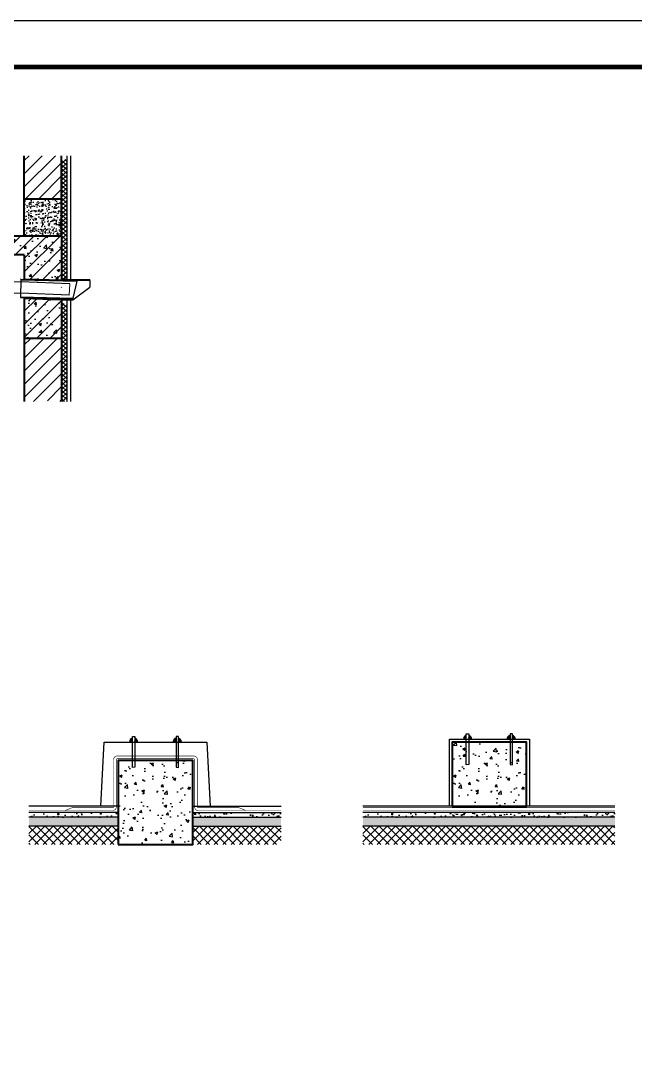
# Model space of a CAD drawing. Extents: x -518115 to 1124316, y -209821 to 1628073.
# Drawn here: x 826521 to 829821, y 931102 to 936632 of the extents above; entities that cross this region are included whole.
import ezdxf

# ---------------------------------------------------------------- set-up
doc = ezdxf.new("R2010")
doc.units = 0
doc.header["$LTSCALE"] = 1000
doc.header["$MEASUREMENT"] = 0
doc.linetypes.add('CENTER', pattern=[50.8, 31.75, -6.35, 6.35, -6.35])
doc.linetypes.add('DASH', pattern=[0.35, 0.25, -0.1])
for name, color, linetype in [('3', 3, 'CENTER'), ('3-保温', 17, 'Continuous'), ('4', 4, 'Continuous'), ('7', 7, 'Continuous'), ('DIM_LEAD', 3, 'Continuous'), ('PUB_HACTH', 252, 'Continuous'), ('SURFACE', 6, 'Continuous'), ('图框', 140, 'Continuous')]:
    doc.layers.add(name, color=color, linetype=linetype)
doc.layers.add('WALL', color=9, linetype='Continuous', lineweight=40)
doc.layers.add('填充', color=251, linetype='Continuous', lineweight=5)
doc.layers.add('yichutu', color=7, linetype='Continuous', true_color=0xffffff, plot=False)
pattern_1 = [(45, (948860.294, 948033.204), (-35.355353, 35.355353), [])]
pattern_2 = [(45, (-1514816.5756, 942051.1986), (-2.806330038, 2.806330038), []), (135, (-1514816.5756, 942051.1986), (-2.806330038, -2.806330038), [])]
pattern_3 = [(45, (-1513024.0756, 942066.1986), (-2.806330038, 2.806330038), []), (135, (-1513024.0756, 942066.1986), (-2.806330038, -2.806330038), [])]

# ---------------------------------------------------------------- blocks, each defined once
blk = doc.blocks.new('yct-841-594-84100-59399.9999999999-100-1000.0')
at = {"layer": 'yichutu', "color": 7, "true_color": 0xffffff}
blk.add_lwpolyline([(0, 0), (0, 59400), (84100, 59400), (84100, 0)], close=True, dxfattribs=at)
blk = doc.blocks.new('A$C72245D93')
at = {"layer": '图框'}
blk.add_lwpolyline([(0, 0), (21025, 0), (21025, -14850), (0, -14850)], close=True, dxfattribs=at)
blk.add_lwpolyline([(0, 0), (21025, 0), (21025, -14850), (0, -14850)], close=True, dxfattribs=at)
at = {"layer": '图框', "const_width": 25}
blk.add_lwpolyline([(20775, -14600), (20775, -250), (625, -250), (625, -14600)], close=True, dxfattribs=at)

msp = doc.modelspace()

# ---------------------------------------------------------------- hatches: boundary and pattern name
at = {"layer": '3-保温'}
h = msp.add_hatch(dxfattribs=at)
h.set_pattern_fill('ANSI37', color=256, scale=10)
h.set_pattern_definition([(45, (-1268916.076, 1332137.5), (-11.22532015, 11.22532015), []), (135, (-1268916.076, 1332137.5), (-11.22532015, -11.22532015), [])])
h.paths.add_polyline_path([(826740.5, 935113.2), (826770.5, 935112.9), (826770.5, 934587.3), (826740.5, 934587.3)])
h.paths.add_polyline_path([(826770.5, 935242.9), (826740.5, 935242.9), (826740.5, 935886.5), (826770.5, 935886.5)])
at = {"layer": '4'}
for points in [[(826742.5, 935243.2), (826742.4, 935238.2), (826762.4, 935237.9), (826762.5, 935242.9)], [(826740.5, 935133.2), (826740.6, 935138.2), (826770.8, 935137.9), (826770.7, 935132.9)]]:
    msp.add_hatch(color=256, dxfattribs=at).paths.add_polyline_path(points)
at = {"layer": 'PUB_HACTH'}
h = msp.add_hatch(dxfattribs=at)
h.set_pattern_fill('普通砖', color=256, scale=20, style=0)
h.set_pattern_definition(pattern_1)
h.paths.add_polyline_path([(826740.5, 935675.1), (826540.5, 935675.1), (826540.5, 935906.5), (826740.5, 935906.5)])
at = {"layer": 'PUB_HACTH', "ltscale": 0.8}
h = msp.add_hatch(dxfattribs=at)
h.set_pattern_fill('AR-CONC', color=256, scale=25)
h.set_pattern_definition([(50, (-1254505.076, 1332157.5), (45.54616725, -3.9847714), [4.7625, -52.3875]), (355, (-1254505.076, 1332157.5), (-8.8107065, 47.7641607), [3.81, -41.91]), (100.451, (-1254501.28, 1332157.168), (36.7356254, 43.779172), [4.0475, -44.5225]), (46.1842, (-1254505.076, 1332170.2), (67.7697602, -10.510582), [7.14375, -78.58125]), (96.6356, (-1254499.43, 1332169.324), (59.3510586, 61.856389), [6.07125, -66.78375]), (351.184, (-1254505.076, 1332170.2), (59.3511515, 61.8562795), [5.715, -62.865]), (21, (-1254498.726, 1332167.025), (37.90371996, -25.5663796), [4.7625, -52.3875]), (326, (-1254498.726, 1332167.025), (15.4505071, 46.0469915), [3.81, -41.91]), (71.4514, (-1254495.567, 1332164.894), (53.3541227, 20.4807144), [4.0475, -44.5225]), (37.5, (-1254505.076, 1332157.5), (0.77215081, 21.13875972), [0, -41.402, 0, -42.545, 0, -42.06875]), (7.5, (-1254505.076, 1332157.5), (16.70491563, 25.0451437), [0, -24.257, 0, -40.4495, 0, -16.03375]), (327.5, (-1254519.236, 1332157.5), (33.89764879, -1.432186), [0, -15.875, 0, -49.53, 0, -65.7225]), (317.5, (-1254525.586, 1332157.5), (37.03229535, 6.35662276), [0, -20.6375, 0, -32.893, 0, -46.6725])])
h.paths.add_polyline_path([(826540.5, 935675.1), (826740.5, 935675.1), (826740.5, 935475.1), (826540.5, 935475.1)])
at = {"layer": 'PUB_HACTH'}
h = msp.add_hatch(dxfattribs=at)
h.set_pattern_fill('钢筋混凝土', color=256, scale=20, style=0)
h.set_pattern_definition([(45, (941501.86, 947996.99), (-35.35534, 35.35534), []), (50, (941501.86, 947996.99), (143.45204, -12.55043), [15, -165]), (355, (941501.86, 947996.99), (-27.75027, 150.43843), [12, -132]), (100.4514, (941513.82, 947995.94), (115.70188, 137.88791), [12.74804, -140.22842]), (46.1842, (941501.86, 948036.99), (213.4482, -33.1038), [22.5, -247.5]), (96.6356, (941519.65, 948034.23), (186.93254, 194.82357), [19.12206, -210.3426]), (351.1842, (941501.86, 948037), (186.9324, 194.8237), [18, -198]), (21, (941521.86, 948026.99), (119.38141, -80.52378), [15, -165]), (326, (941521.86, 948026.99), (48.66307, 145.03), [12, -132]), (71.4514, (941531.81, 948020.28), (168.04453, 64.5061), [12.74804, -140.22842]), (37.5, (941501.86, 947996.99), (2.43197, 66.57877), [0, -130.4, 0, -134, 0, -132.5]), (7.5, (941501.86, 947996.99), (52.613907, 78.882342), [0, -76.4, 0, -127.4, 0, -50.5]), (327.5, (941457.26, 947996.99), (106.764487, -4.510974), [0, -50, 0, -156, 0, -207]), (317.5, (941437.26, 947996.99), (116.637234, 20.021), [0, -65, 0, -103.6, 0, -147])])
h.paths.add_polyline_path([(826737, 935165.1), (826740.5, 935230.1), (826740.5, 935165.1)])
h.paths.add_polyline_path([(826540.5, 935140.1), (826739.2, 935133.3), (826740.5, 935040.1), (826740.5, 934925.1), (826540.5, 934925.1)])
h.paths.add_polyline_path([(826740.2, 935243.2), (826540, 935243.9), (826540.5, 935375.1), (825810.9, 935375.1), (825810.9, 935475.1), (826740.5, 935475.1)])
h = msp.add_hatch(dxfattribs=at)
h.set_pattern_fill('普通砖', color=256, scale=20, style=0)
h.set_pattern_definition(pattern_1)
h.paths.add_polyline_path([(826540.5, 934587.3), (826606.7, 934587.3), (826606.7, 934545.2), (826664.4, 934629.4), (826664.4, 934587.3), (826740.5, 934587.3), (826740.5, 934925.1), (826540.5, 934925.1)])
at = {"layer": 'PUB_HACTH', "ltscale": 0.8}
h = msp.add_hatch(dxfattribs=at)
h.set_pattern_fill('ANSI37', color=256, scale=2.5)
h.set_pattern_definition(pattern_3)
h.paths.add_polyline_path([(828925.9, 932794.4), (828925.9, 932773.2), (828941.9, 932773.2, 0.335437)])
h.paths.add_polyline_path([(828912.9, 932794.1, 0.322254), (828897.9, 932773.2), (828912.9, 932773.2)])
h = msp.add_hatch(dxfattribs=at)
h.set_pattern_fill('ANSI37', color=256, scale=2.5)
h.set_pattern_definition(pattern_3)
h.paths.add_polyline_path([(829147.9, 932794.4), (829147.9, 932773.2), (829131.9, 932773.2, -0.335437)])
h.paths.add_polyline_path([(829160.9, 932794.1, -0.322254), (829175.9, 932773.2), (829160.9, 932773.2)])
h = msp.add_hatch(dxfattribs=at)
h.set_pattern_fill('ANSI37', color=256, scale=2.5)
h.set_pattern_definition(pattern_2)
h.paths.add_polyline_path([(827133.4, 932779.4), (827133.4, 932758.2), (827149.4, 932758.2, 0.335437)])
h.paths.add_polyline_path([(827120.4, 932779.1, 0.322254), (827105.4, 932758.2), (827120.4, 932758.2)])
h = msp.add_hatch(dxfattribs=at)
h.set_pattern_fill('ANSI37', color=256, scale=2.5)
h.set_pattern_definition(pattern_2)
h.paths.add_polyline_path([(827355.4, 932779.4), (827355.4, 932758.2), (827339.4, 932758.2, -0.335437)])
h.paths.add_polyline_path([(827368.4, 932779.1, -0.322254), (827383.4, 932758.2), (827368.4, 932758.2)])
h = msp.add_hatch(dxfattribs=at)
h.set_pattern_fill('混凝土', color=256, scale=20)
h.set_pattern_definition([(50, (-1513024.08, 942051.2), (143.4520365, -12.550427), [15, -165]), (355, (-1513024.08, 942051.2), (-27.750267, 150.438427), [12, -132]), (100.4514, (-1513012.12, 942050.15), (115.701876, 137.8879084), [12.748038, -140.228422]), (46.1842, (-1513024.08, 942091.2), (213.44821, -33.103803), [22.5, -247.5]), (96.6356, (-1513006.29, 942088.44), (186.932541, 194.823574), [19.122058, -210.3426]), (351.1842, (-1513024.08, 942091.2), (186.93239, 194.82372), [18, -198]), (21, (-1513004.08, 942081.2), (119.3814104, -80.523778), [15, -165]), (326, (-1513004.08, 942081.2), (48.663066, 145.030009), [12, -132]), (71.4514, (-1512994.13, 942074.49), (168.044526, 64.506099), [12.748038, -140.228422]), (37.5, (-1513024.076, 942051.2), (2.4319711, 66.5787708), [0, -130.4, 0, -134, 0, -132.5]), (7.5, (-1513024.076, 942051.2), (52.6139075, 78.8823424), [0, -76.4, 0, -127.4, 0, -50.5]), (327.5, (-1513068.676, 942051.2), (106.7644872, -4.5109743), [0, -50, 0, -156, 0, -207]), (317.5, (-1513088.68, 942051.2), (116.637234, 20.0209965), [0, -65, 0, -103.6, 0, -147])])
h.paths.add_polyline_path([(828836.9, 932414.1), (829236.9, 932414.1), (829236.9, 932758.2), (828836.9, 932758.2)])
h = msp.add_hatch(dxfattribs=at)
h.set_pattern_fill('混凝土', color=256, scale=20)
h.set_pattern_definition([(50, (-1514816.58, 942051.2), (143.4520365, -12.550427), [15, -165]), (355, (-1514816.58, 942051.2), (-27.750267, 150.438427), [12, -132]), (100.4514, (-1514804.62, 942050.15), (115.701876, 137.8879084), [12.748038, -140.228422]), (46.1842, (-1514816.58, 942091.2), (213.44821, -33.103803), [22.5, -247.5]), (96.6356, (-1514798.79, 942088.44), (186.932541, 194.823574), [19.122058, -210.3426]), (351.1842, (-1514816.58, 942091.2), (186.93239, 194.82372), [18, -198]), (21, (-1514796.58, 942081.2), (119.3814104, -80.523778), [15, -165]), (326, (-1514796.58, 942081.2), (48.663066, 145.030009), [12, -132]), (71.4514, (-1514786.63, 942074.49), (168.044526, 64.506099), [12.748038, -140.228422]), (37.5, (-1514816.576, 942051.2), (2.4319711, 66.5787708), [0, -130.4, 0, -134, 0, -132.5]), (7.5, (-1514816.576, 942051.2), (52.6139075, 78.8823424), [0, -76.4, 0, -127.4, 0, -50.5]), (327.5, (-1514861.176, 942051.2), (106.7644872, -4.5109743), [0, -50, 0, -156, 0, -207]), (317.5, (-1514881.18, 942051.2), (116.637234, 20.0209965), [0, -65, 0, -103.6, 0, -147])])
h.paths.add_polyline_path([(827044.4, 932208.2), (827444.4, 932208.2), (827444.4, 932658.2), (827044.4, 932658.2)])
h = msp.add_hatch(dxfattribs=at)
h.set_pattern_fill('混凝土', color=256, scale=10)
h.set_pattern_definition([(50, (-1511627.576, 942051.2), (71.7260183, -6.2752135), [7.5, -82.5]), (355, (-1511627.576, 942051.2), (-13.8751334, 75.2192134), [6, -66]), (100.4514, (-1511621.6, 942050.676), (57.8509382, 68.9439542), [6.374019, -70.1142112]), (46.1842, (-1511627.58, 942071.2), (106.724105, -16.5519014), [11.25, -123.75]), (96.6356, (-1511618.68, 942069.82), (93.4662706, 97.411787), [9.561029, -105.1713]), (351.1842, (-1511627.58, 942071.2), (93.4661945, 97.41186), [9, -99]), (21, (-1511617.576, 942066.2), (59.6907052, -40.261889), [7.5, -82.5]), (326, (-1511617.576, 942066.2), (24.3315332, 72.5150045), [6, -66]), (71.4514, (-1511612.6, 942062.84), (84.0222629, 32.2530497), [6.374019, -70.1142112]), (37.5, (-1511627.576, 942051.199), (1.21598553, 33.28938538), [0, -65.2, 0, -67, 0, -66.25]), (7.5, (-1511627.576, 942051.2), (26.30695374, 39.4411712), [0, -38.2, 0, -63.7, 0, -25.25]), (327.5, (-1511649.876, 942051.199), (53.38224362, -2.25548717), [0, -25, 0, -78, 0, -103.5]), (317.5, (-1511659.876, 942051.2), (58.3186169, 10.0104982), [0, -32.5, 0, -51.8, 0, -73.5])])
h.paths.add_polyline_path([(826565.4, 932380.2), (826565.4, 932353.9), (827044.4, 932353.9), (827044.4, 932380.2)])
h.paths.add_polyline_path([(827918.4, 932353.9), (827918.4, 932380.2), (827444.4, 932380.2), (827444.4, 932353.9)])
h = msp.add_hatch(dxfattribs=at)
h.set_pattern_fill('加气混凝土', color=256, scale=10)
h.set_pattern_definition([(0, (-1511592.18, 942014.6), (60, 120), [0, -120]), (0, (-1511662.38, 941998.4), (60, 120), [0, -120]), (0, (-1511623.38, 941997.2), (60, 120), [0, -120]), (0, (-1511580.78, 942032.6), (60, 120), [0, -120]), (0, (-1511630.58, 941991.2), (60, 120), [0, -120]), (0, (-1511568.78, 942108.2), (60, 120), [0, -120]), (0, (-1511605.38, 942098.6), (60, 120), [0, -120]), (0, (-1511586.18, 942083.6), (60, 120), [0, -120]), (0, (-1511683.98, 942081.2), (60, 120), [0, -120]), (0, (-1511625.18, 942075.8), (60, 120), [0, -120]), (0, (-1511647.98, 942045.2), (60, 120), [0, -120]), (0, (-1511646.78, 942000.2), (60, 120), [0, -120]), (0, (-1511601.78, 941995.4), (60, 120), [0, -120]), (0, (-1511568.78, 942048.2), (60, 120), [0, -120]), (0, (-1511680.98, 942029.6), (60, 120), [0, -120]), (0, (-1511670.78, 942050), (60, 120), [0, -120]), (0, (-1511623.98, 942041.6), (60, 120), [0, -120]), (0, (-1511640.78, 942024.2), (60, 120), [0, -120]), (0, (-1511650.38, 942063.8), (60, 120), [0, -120]), (0, (-1511635.38, 942108.8), (60, 120), [0, -120]), (0, (-1511676.18, 942004.4), (60, 120), [0, -120]), (0, (-1511610.18, 942084.2), (60, 120), [0, -120]), (0, (-1511665.98, 942086), (60, 120), [0, -120]), (0, (-1511675.58, 942101.6), (60, 120), [0, -120]), (130.601294, (-1511576.147, 942070.627), (-299.999996686, 360.000001574), [5.268311, -2207.4222]), (18.4349488, (-1511584.718, 942072.913), (299.9999989, 119.99999911), [5.421048, -753.52558]), (90, (-1511584.72, 942067.77), (60, 120), [5.142857, -234.85713]), (161.565051, (-1511579.576, 942066.056), (-300.00000151, 119.99999105), [5.421048, -753.52558]), (53.1301023, (-1511579.576, 942066.056), (60.00000011, 119.99999994), [5.714286, -594.2857]), (135, (-1511575.004, 942004.913), (-60.00000725, 119.9999919), [4.848732, -334.56252]), (45, (-1511581.86, 942004.913), (59.9999996, 119.9999995), [4.848732, -334.56252]), (135, (-1511578.433, 942001.484), (-60.00000725, 119.9999919), [4.848732, -334.56252]), (45, (-1511578.433, 942001.484), (59.9999996, 119.9999995), [4.848732, -334.56252]), (116.565051, (-1511632.72, 942085.48), (-1.04e-05, 239.9999935), [6.388765, -127.7753]), (180, (-1511635.58, 942091.2), (-60, 120), [6.857143, -113.14285]), (63.434949, (-1511645.29, 942085.48), (5e-07, 239.999999), [6.388765, -127.7753]), (116.565051, (-1511642.43, 942079.77), (-1.04e-05, 239.9999935), [6.388765, -127.7753]), (0, (-1511642.43, 942079.77), (60, 120), [6.857143, -113.14285]), (63.434949, (-1511635.58, 942079.77), (5e-07, 239.999999), [6.388765, -127.7753]), (107.102728, (-1511587.5756, 942044.913), (-179.9999931185, 600.000000968), [7.772269, -3256.5805]), (143.972626, (-1511589.861, 942052.341), (-1139.999985548, 839.99999905), [7.772269, -1624.404]), (180, (-1511596.15, 942056.91), (-60, 120), [7.428571, -112.57142]), (36.0273733, (-1511609.861, 942052.341), (1139.999991575, 839.999990944), [7.772269, -1624.404]), (71.5650511, (-1511612.147, 942045.484), (180.00000092, 599.99999897), [7.228063, -751.71856]), (107.102728, (-1511609.8613, 942038.0557), (-179.9999931185, 600.000000968), [7.772269, -3256.5805]), (143.972626, (-1511603.576, 942033.484), (-1139.999985548, 839.99999905), [7.772269, -1624.404]), (0, (-1511603.58, 942033.48), (60, 120), [7.428571, -112.57142]), (36.0273733, (-1511596.147, 942033.484), (1139.999991575, 839.999990944), [7.772269, -1624.404]), (71.5650511, (-1511589.861, 942038.056), (180.00000092, 599.99999897), [7.228063, -751.71856]), (150.255118, (-1511586.433, 942100.913), (-180.00000043, 119.99999851), [4.607004, -962.86392]), (90, (-1511590.43, 942098.63), (60, 120), [4.571429, -235.42855]), (29.7448813, (-1511590.433, 942098.627), (180.00000011, 119.99999944), [4.607004, -962.86392]), (116.565051, (-1511614.43, 942015.77), (-1.04e-05, 239.9999935), [6.388765, -127.7753]), (168.690067, (-1511617.29, 942021.484), (-540.0000004, 119.99999699), [5.827451, -1217.9371]), (41.1859251, (-1511627.5756, 942018.627), (1499.999990912, 1319.999988458), [6.074369, -2545.1604]), (90, (-1511627.576, 942012.91), (60, 120), [5.714286, -234.2857]), (138.814074, (-1511623.004, 942008.913), (-1499.999973338, 1320.000008407), [6.074369, -2545.1604]), (16.6992442, (-1511623.004, 942008.913), (1979.999985103, 599.999993716), [5.96589, -2499.7075]), (60.9453959, (-1511617.29, 942010.627), (59.999999841, 119.999998939), [5.883217, -2465.0679]), (109.983106, (-1511664.7185, 942066.0557), (-300.00000113, 839.999997777), [6.6884004, -2802.4395]), (155.556045, (-1511667.004, 942072.3414), (-780.000002973, 359.999992521), [6.904597, -2893.0263]), (24.4439547, (-1511679.5756, 942072.3414), (780.000000389, 359.999998268), [6.904597, -2893.0263]), (70.0168934, (-1511681.8613, 942066.0557), (300.000000904, 839.999997916), [6.6884004, -2802.4395]), (109.983106, (-1511679.5756, 942059.77), (-300.00000113, 839.999997777), [6.6884004, -2802.4395]), (160.016893, (-1511673.29, 942057.484), (-300.000000176, 119.999994533), [6.6884004, -1397.8755]), (19.9831065, (-1511673.29, 942057.484), (299.999998353, 119.99999981), [6.6884004, -1397.8755]), (70.0168934, (-1511667.004, 942059.77), (300.000000904, 839.999997916), [6.6884004, -2802.4395]), (122.005383, (-1511620.147, 942055.199), (-60.00000805, 119.999993874), [5.3908464, -1126.6868]), (18.4349488, (-1511628.147, 942058.056), (299.9999989, 119.99999911), [5.421048, -753.52558]), (90, (-1511628.15, 942052.91), (60, 120), [5.142857, -234.85713]), (161.565051, (-1511623.004, 942051.199), (-300.00000151, 119.99999105), [5.421048, -753.52558]), (54.4623222, (-1511623.004, 942051.1986), (419.999999391, 599.999999101), [4.915614, -2059.6423]), (116.565051, (-1511655, 942026.06), (-1.04e-05, 239.9999935), [6.388765, -127.7753]), (180, (-1511657.86, 942031.77), (-60, 120), [6.285714, -113.71428]), (59.0362434, (-1511667.576, 942026.056), (60.000000195, 119.999999418), [6.6639456, -1392.7644]), (120.963756, (-1511664.147, 942020.341), (-60.0000082, 119.99999449), [6.6639456, -1392.7644]), (0, (-1511664.15, 942020.34), (60, 120), [6.285714, -113.71428]), (63.434949, (-1511657.86, 942020.34), (5e-07, 239.999999), [6.388765, -127.7753])])
h.paths.add_polyline_path([(826565.4, 932353.9), (826565.4, 932306.2), (827044.4, 932306.2), (827044.4, 932353.9)])
h.paths.add_polyline_path([(827918.4, 932306.2), (827918.4, 932353.9), (827444.4, 932353.9), (827444.4, 932306.2)])
h = msp.add_hatch(dxfattribs=at)
h.set_pattern_fill('混凝土', color=256, scale=10)
h.set_pattern_definition([(50, (-1509835.076, 942051.2), (71.7260183, -6.2752135), [7.5, -82.5]), (355, (-1509835.076, 942051.2), (-13.8751334, 75.2192134), [6, -66]), (100.4514, (-1509829.1, 942050.676), (57.8509382, 68.9439542), [6.374019, -70.1142112]), (46.1842, (-1509835.08, 942071.2), (106.724105, -16.5519014), [11.25, -123.75]), (96.6356, (-1509826.18, 942069.82), (93.4662706, 97.411787), [9.561029, -105.1713]), (351.1842, (-1509835.08, 942071.2), (93.4661945, 97.41186), [9, -99]), (21, (-1509825.076, 942066.2), (59.6907052, -40.261889), [7.5, -82.5]), (326, (-1509825.076, 942066.2), (24.3315332, 72.5150045), [6, -66]), (71.4514, (-1509820.1, 942062.84), (84.0222629, 32.2530497), [6.374019, -70.1142112]), (37.5, (-1509835.076, 942051.199), (1.21598553, 33.28938538), [0, -65.2, 0, -67, 0, -66.25]), (7.5, (-1509835.076, 942051.2), (26.30695374, 39.4411712), [0, -38.2, 0, -63.7, 0, -25.25]), (327.5, (-1509857.376, 942051.199), (53.38224362, -2.25548717), [0, -25, 0, -78, 0, -103.5]), (317.5, (-1509867.376, 942051.2), (58.3186169, 10.0104982), [0, -32.5, 0, -51.8, 0, -73.5])])
h.paths.add_polyline_path([(829710.9, 932353.9), (829710.9, 932380.2)], flags=17)
h.paths.add_polyline_path([(829710.9, 932353.9), (829710.9, 932380.2), (828357.9, 932380.2), (828357.9, 932353.9)])
h = msp.add_hatch(dxfattribs=at)
h.set_pattern_fill('加气混凝土', color=256, scale=10)
h.set_pattern_definition([(0, (-1509799.68, 942014.6), (60, 120), [0, -120]), (0, (-1509869.88, 941998.4), (60, 120), [0, -120]), (0, (-1509830.88, 941997.2), (60, 120), [0, -120]), (0, (-1509788.28, 942032.6), (60, 120), [0, -120]), (0, (-1509838.08, 941991.2), (60, 120), [0, -120]), (0, (-1509776.28, 942108.2), (60, 120), [0, -120]), (0, (-1509812.88, 942098.6), (60, 120), [0, -120]), (0, (-1509793.68, 942083.6), (60, 120), [0, -120]), (0, (-1509891.48, 942081.2), (60, 120), [0, -120]), (0, (-1509832.68, 942075.8), (60, 120), [0, -120]), (0, (-1509855.48, 942045.2), (60, 120), [0, -120]), (0, (-1509854.28, 942000.2), (60, 120), [0, -120]), (0, (-1509809.28, 941995.4), (60, 120), [0, -120]), (0, (-1509776.28, 942048.2), (60, 120), [0, -120]), (0, (-1509888.48, 942029.6), (60, 120), [0, -120]), (0, (-1509878.28, 942050), (60, 120), [0, -120]), (0, (-1509831.48, 942041.6), (60, 120), [0, -120]), (0, (-1509848.28, 942024.2), (60, 120), [0, -120]), (0, (-1509857.88, 942063.8), (60, 120), [0, -120]), (0, (-1509842.88, 942108.8), (60, 120), [0, -120]), (0, (-1509883.68, 942004.4), (60, 120), [0, -120]), (0, (-1509817.68, 942084.2), (60, 120), [0, -120]), (0, (-1509873.48, 942086), (60, 120), [0, -120]), (0, (-1509883.08, 942101.6), (60, 120), [0, -120]), (130.601294, (-1509783.647, 942070.627), (-299.999996686, 360.000001574), [5.268311, -2207.4222]), (18.4349488, (-1509792.218, 942072.913), (299.9999989, 119.99999911), [5.421048, -753.52558]), (90, (-1509792.22, 942067.77), (60, 120), [5.142857, -234.85713]), (161.565051, (-1509787.076, 942066.056), (-300.00000151, 119.99999105), [5.421048, -753.52558]), (53.1301023, (-1509787.076, 942066.056), (60.00000011, 119.99999994), [5.714286, -594.2857]), (135, (-1509782.504, 942004.913), (-60.00000725, 119.9999919), [4.848732, -334.56252]), (45, (-1509789.36, 942004.913), (59.9999996, 119.9999995), [4.848732, -334.56252]), (135, (-1509785.933, 942001.484), (-60.00000725, 119.9999919), [4.848732, -334.56252]), (45, (-1509785.933, 942001.484), (59.9999996, 119.9999995), [4.848732, -334.56252]), (116.565051, (-1509840.22, 942085.48), (-1.04e-05, 239.9999935), [6.388765, -127.7753]), (180, (-1509843.08, 942091.2), (-60, 120), [6.857143, -113.14285]), (63.434949, (-1509852.79, 942085.48), (5e-07, 239.999999), [6.388765, -127.7753]), (116.565051, (-1509849.93, 942079.77), (-1.04e-05, 239.9999935), [6.388765, -127.7753]), (0, (-1509849.93, 942079.77), (60, 120), [6.857143, -113.14285]), (63.434949, (-1509843.08, 942079.77), (5e-07, 239.999999), [6.388765, -127.7753]), (107.102728, (-1509795.0756, 942044.913), (-179.9999931185, 600.000000968), [7.772269, -3256.5805]), (143.972626, (-1509797.361, 942052.341), (-1139.999985548, 839.99999905), [7.772269, -1624.404]), (180, (-1509803.65, 942056.91), (-60, 120), [7.428571, -112.57142]), (36.0273733, (-1509817.361, 942052.341), (1139.999991575, 839.999990944), [7.772269, -1624.404]), (71.5650511, (-1509819.647, 942045.484), (180.00000092, 599.99999897), [7.228063, -751.71856]), (107.102728, (-1509817.3613, 942038.0557), (-179.9999931185, 600.000000968), [7.772269, -3256.5805]), (143.972626, (-1509811.076, 942033.484), (-1139.999985548, 839.99999905), [7.772269, -1624.404]), (0, (-1509811.08, 942033.48), (60, 120), [7.428571, -112.57142]), (36.0273733, (-1509803.647, 942033.484), (1139.999991575, 839.999990944), [7.772269, -1624.404]), (71.5650511, (-1509797.361, 942038.056), (180.00000092, 599.99999897), [7.228063, -751.71856]), (150.255118, (-1509793.933, 942100.913), (-180.00000043, 119.99999851), [4.607004, -962.86392]), (90, (-1509797.93, 942098.63), (60, 120), [4.571429, -235.42855]), (29.7448813, (-1509797.933, 942098.627), (180.00000011, 119.99999944), [4.607004, -962.86392]), (116.565051, (-1509821.93, 942015.77), (-1.04e-05, 239.9999935), [6.388765, -127.7753]), (168.690067, (-1509824.79, 942021.484), (-540.0000004, 119.99999699), [5.827451, -1217.9371]), (41.1859251, (-1509835.0756, 942018.627), (1499.999990912, 1319.999988458), [6.074369, -2545.1604]), (90, (-1509835.076, 942012.91), (60, 120), [5.714286, -234.2857]), (138.814074, (-1509830.504, 942008.913), (-1499.999973338, 1320.000008407), [6.074369, -2545.1604]), (16.6992442, (-1509830.504, 942008.913), (1979.999985103, 599.999993716), [5.96589, -2499.7075]), (60.9453959, (-1509824.79, 942010.627), (59.999999841, 119.999998939), [5.883217, -2465.0679]), (109.983106, (-1509872.2185, 942066.0557), (-300.00000113, 839.999997777), [6.6884004, -2802.4395]), (155.556045, (-1509874.504, 942072.3414), (-780.000002973, 359.999992521), [6.904597, -2893.0263]), (24.4439547, (-1509887.0756, 942072.3414), (780.000000389, 359.999998268), [6.904597, -2893.0263]), (70.0168934, (-1509889.3613, 942066.0557), (300.000000904, 839.999997916), [6.6884004, -2802.4395]), (109.983106, (-1509887.0756, 942059.77), (-300.00000113, 839.999997777), [6.6884004, -2802.4395]), (160.016893, (-1509880.79, 942057.484), (-300.000000176, 119.999994533), [6.6884004, -1397.8755]), (19.9831065, (-1509880.79, 942057.484), (299.999998353, 119.99999981), [6.6884004, -1397.8755]), (70.0168934, (-1509874.504, 942059.77), (300.000000904, 839.999997916), [6.6884004, -2802.4395]), (122.005383, (-1509827.647, 942055.199), (-60.00000805, 119.999993874), [5.3908464, -1126.6868]), (18.4349488, (-1509835.647, 942058.056), (299.9999989, 119.99999911), [5.421048, -753.52558]), (90, (-1509835.65, 942052.91), (60, 120), [5.142857, -234.85713]), (161.565051, (-1509830.504, 942051.199), (-300.00000151, 119.99999105), [5.421048, -753.52558]), (54.4623222, (-1509830.504, 942051.1986), (419.999999391, 599.999999101), [4.915614, -2059.6423]), (116.565051, (-1509862.5, 942026.06), (-1.04e-05, 239.9999935), [6.388765, -127.7753]), (180, (-1509865.36, 942031.77), (-60, 120), [6.285714, -113.71428]), (59.0362434, (-1509875.076, 942026.056), (60.000000195, 119.999999418), [6.6639456, -1392.7644]), (120.963756, (-1509871.647, 942020.341), (-60.0000082, 119.99999449), [6.6639456, -1392.7644]), (0, (-1509871.65, 942020.34), (60, 120), [6.285714, -113.71428]), (63.434949, (-1509865.36, 942020.34), (5e-07, 239.999999), [6.388765, -127.7753])])
h.paths.add_polyline_path([(829710.9, 932306.2), (829710.9, 932353.9)], flags=17)
h.paths.add_polyline_path([(829710.9, 932306.2), (829710.9, 932353.9), (828357.9, 932353.9), (828357.9, 932306.2)])
h = msp.add_hatch(dxfattribs=at)
h.set_pattern_fill('ANSI37', color=256, scale=20)
h.set_pattern_definition([(45, (-1511627.576, 942051.2), (-22.4506403, 22.4506403), []), (135, (-1511627.576, 942051.2), (-22.4506403, -22.4506403), [])])
h.paths.add_polyline_path([(826565.4, 932306.2), (826565.4, 932208.2), (827044.4, 932208.2), (827044.4, 932306.2)])
h = msp.add_hatch(dxfattribs=at)
h.set_pattern_fill('ANSI37', color=256, scale=20)
h.set_pattern_definition([(45, (-1511427.576, 942051.2), (-22.4506403, 22.4506403), []), (135, (-1511427.576, 942051.2), (-22.4506403, -22.4506403), [])])
h.paths.add_polyline_path([(827918.4, 932208.2), (827918.4, 932306.2), (827444.4, 932306.2), (827444.4, 932208.2)])
h = msp.add_hatch(dxfattribs=at)
h.set_pattern_fill('ANSI37', color=256, scale=20)
h.set_pattern_definition([(45, (-1509835.076, 942051.2), (-22.4506403, 22.4506403), []), (135, (-1509835.076, 942051.2), (-22.4506403, -22.4506403), [])])
h.paths.add_polyline_path([(829710.9, 932208.2), (829710.9, 932306.2), (828357.9, 932306.2), (828357.9, 932208.2)])

# ---------------------------------------------------------------- linework, layer by layer
at = {"layer": '3'}
msp.add_line((826760.5, 935132.9), (826760.6, 935137.9), dxfattribs=at)
at = {"layer": '4'}
for p, q in [((826742.4, 935238.2), (826892.9, 935235.9)), ((826742.5, 935243.2), (826893, 935240.9)), ((826892.9, 935235.9), (826893, 935240.9)), ((826740.5, 935133.2), (826800.5, 935132.3)), ((826800.6, 935137.3), (826800.5, 935132.3))]:
    msp.add_line(p, q, dxfattribs=at)
for points in [[(826742.5, 935243.2), (826742.4, 935238.2), (826762.4, 935237.9), (826762.5, 935242.9)], [(826740.5, 935133.2), (826740.6, 935138.2), (826770.9, 935138.1), (826770.5, 935132.8)]]:
    msp.add_lwpolyline(points, close=True, dxfattribs=at)
at = {"layer": '7'}
for p, q in [((826522.5, 935244.3), (826520.6, 935144.5)), ((826522.4, 935239.3), (826822.3, 935232)), ((826522.5, 935244.3), (826822.4, 935237)), ((826822.3, 935232), (826800.6, 935142.3)), ((826822.4, 935237), (826822.3, 935232)), ((826892.9, 935235.9), (826892.4, 935200.9)), ((826800.5, 935132.3), (826892.4, 935200.9)), ((826520.6, 935144.5), (826800.6, 935137.3)), ((826520.7, 935149.5), (826800.6, 935142.3)), ((826800.6, 935142.3), (826800.6, 935137.3))]:
    msp.add_line(p, q, dxfattribs=at)
at = {"layer": 'DIM_LEAD', "const_width": 8}
msp.add_lwpolyline([(826614.9, 935236.6, -1), (826611.4, 935243.8, -1)], format="xyb", close=True, dxfattribs=at)
at = {"layer": 'PUB_HACTH', "ltscale": 0.8}
for points in [[(826784.7, 935218), (826522.2, 935228.6)], [(826781.5, 935158.1), (826521.1, 935168.5)], [(826951.2, 932414.1), (826969.4, 932758.2), (827519.4, 932758.2), (827537.6, 932414.1)], [(828821.9, 932414.1), (828821.9, 932773.2), (829251.9, 932773.2), (829251.9, 932414.1)], [(827044.4, 932414.1), (826565.4, 932414.1)], [(827444.4, 932414.1), (827918.4, 932414.1)], [(829710.9, 932414.1), (828357.9, 932414.1)], [(827044.4, 932380.2), (826565.4, 932380.2)], [(827044.4, 932353.9), (826565.4, 932353.9)], [(827444.4, 932380.2), (827918.4, 932380.2)], [(827444.4, 932353.9), (827918.4, 932353.9)], [(829710.9, 932380.2), (828357.9, 932380.2)], [(829710.9, 932353.9), (828357.9, 932353.9)], [(827044.4, 932306.2), (826565.4, 932306.2)], [(827444.4, 932306.2), (827918.4, 932306.2)], [(829710.9, 932306.2), (828357.9, 932306.2)]]:
    msp.add_lwpolyline(points, dxfattribs=at)
for points in [[(827120.4, 932787.2), (827133.4, 932787.2), (827133.4, 932622.2), (827120.4, 932621.2)], [(827368.4, 932787.2), (827355.4, 932787.2), (827355.4, 932622.2), (827368.4, 932621.2)], [(828912.9, 932802.2), (828925.9, 932802.2), (828925.9, 932637.2), (828912.9, 932636.2)], [(829160.9, 932802.2), (829147.9, 932802.2), (829147.9, 932637.2), (829160.9, 932636.2)]]:
    msp.add_lwpolyline(points, close=True, dxfattribs=at)
at = {"layer": 'PUB_HACTH', "linetype": 'DASH', "const_width": 3}
for points in [[(826796.8, 932405.2), (827014.4, 932405.2, 0.414214), (827019.4, 932410.2), (827019.4, 932663.2, -0.414214), (827039.4, 932683.2), (827449.4, 932683.2, -0.414214), (827469.4, 932663.2), (827469.4, 932410.2, 0.414214), (827474.4, 932405.2), (827692.1, 932405.2)], [(826565.4, 932390.2), (827014.4, 932390.2, 0.414214), (827034.4, 932410.2), (827034.4, 932663.2, -0.414214), (827039.4, 932668.2), (827449.4, 932668.2, -0.414214), (827454.4, 932663.2), (827454.4, 932410.2, 0.414214), (827474.4, 932390.2), (827918.4, 932390.2)]]:
    msp.add_lwpolyline(points, format="xyb", dxfattribs=at)
for points in [[(826758.8, 932390.2), (826796.8, 932405.2)], [(827730.1, 932390.2), (827692.1, 932405.2)], [(828357.9, 932405.2), (829710.9, 932405.2)], [(828357.9, 932390.2), (829710.9, 932390.2)]]:
    msp.add_lwpolyline(points, dxfattribs=at)
at = {"layer": 'PUB_HACTH', "ltscale": 0.8}
for centre, start, end in [((828919.9, 932773.2), 108.553, 180), ((828919.9, 932773.2), 0, 74.1734), ((829153.9, 932773.2), 105.8266, 180), ((829153.9, 932773.2), 0, 71.447), ((827127.4, 932758.2), 108.553, 180), ((827127.4, 932758.2), 0, 74.1734), ((827361.4, 932758.2), 105.8266, 180), ((827361.4, 932758.2), 0, 71.447)]:
    msp.add_arc(centre, 22, start, end, dxfattribs=at)
at = {"layer": 'SURFACE'}
for p, q in [((826770.5, 935242.9), (826770.5, 935906.5)), ((826790.5, 935242.9), (826790.5, 935906.5)), ((826770.5, 934587.3), (826770.5, 935132.9)), ((826790.5, 934587.3), (826790.5, 935132.9))]:
    msp.add_line(p, q, dxfattribs=at)
msp.add_lwpolyline([(826522.5, 935244.3), (826520.5, 935244.4)], dxfattribs=at)
at = {"layer": 'WALL', "color": 2}
for p, q in [((826540.5, 935475.1), (826540.5, 935906.5)), ((826740.5, 935475.1), (826740.5, 935906.5)), ((826740.5, 935475.1), (825810.9, 935475.1)), ((826740.5, 935475.1), (826740.5, 935239)), ((826540.5, 935375.1), (825810.9, 935375.1)), ((826540.5, 935243.9), (826740.5, 935239)), ((826540.5, 935140.1), (826540.5, 934587.3)), ((826740.5, 935133.2), (826540.5, 935140.1)), ((826740.5, 935133.2), (826740.5, 934587.3)), ((826740.5, 934925.1), (826540.5, 934925.1))]:
    msp.add_line(p, q, dxfattribs=at)
for points in [[(826740.5, 935673.4), (826540.5, 935673.4)], [(826540.5, 935375.1), (826540.5, 935243.9)]]:
    msp.add_lwpolyline(points, dxfattribs=at)
for points in [[(828836.9, 932414.1), (829236.9, 932414.1), (829236.9, 932758.2), (828836.9, 932758.2)], [(827044.4, 932208.2), (827444.4, 932208.2), (827444.4, 932658.2), (827044.4, 932658.2)]]:
    msp.add_lwpolyline(points, close=True, dxfattribs=at)
at = {"layer": '填充'}
msp.add_line((826784.7, 935218), (826781.5, 935158.1), dxfattribs=at)
for points in [[(826522.2, 935228.6), (826045.1, 935228.6, 0.414214), (825945.1, 935128.6), (825945.1, 935065.1)], [(826532.3, 935168.5), (826075.1, 935168.5, 0.414214), (826025.1, 935118.5), (826025.1, 935065.1)]]:
    msp.add_lwpolyline(points, format="xyb", dxfattribs=at)

# ---------------------------------------------------------------- block references
msp.add_blockref('A$C72245D93', (813614.1, 936632.1))
at = {"layer": 'yichutu', "xscale": 0.25, "yscale": 0.25, "zscale": 0.25}
msp.add_blockref('yct-841-594-84100-59399.9999999999-100-1000.0', (813614.1, 921782.1), dxfattribs=at)

doc.saveas('drawing.dxf')
